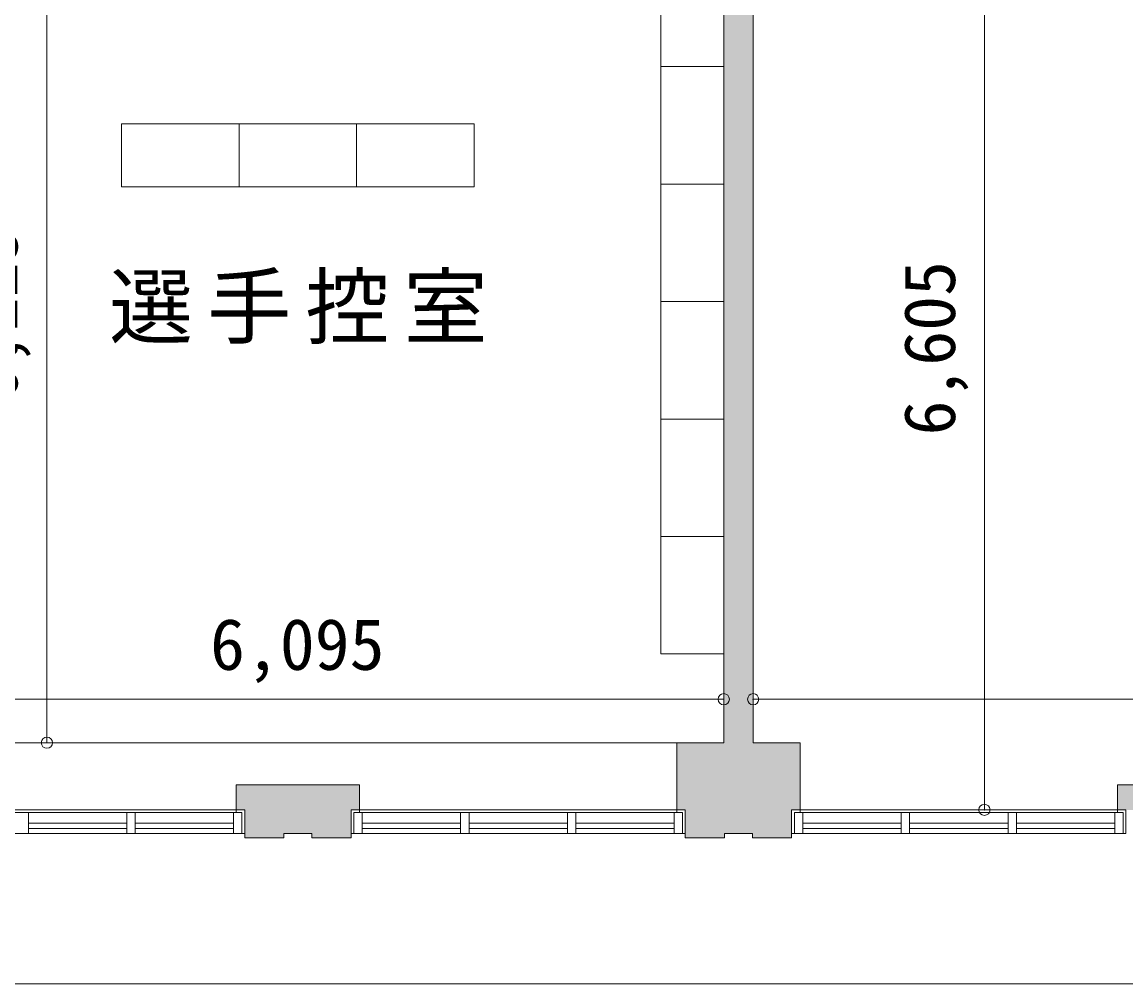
# Model space of a CAD drawing. Units: millimetres, scale not verified. Extents: x -41541 to 40812, y -111456 to -40681.
# Drawn here: x -538 to 7354, y -100291 to -93413 of the extents above; entities that cross this region are included whole.
import ezdxf
from ezdxf.enums import TextEntityAlignment as Align

# ---------------------------------------------------------------- set-up
doc = ezdxf.new("R2010")
doc.units = ezdxf.units.MM
doc.header["$LTSCALE"] = 200
doc.header["$PDMODE"] = 32
doc.header["$PDSIZE"] = 80
for name, color, linetype, lineweight in [('0-1_躯体', 7, 'Continuous', 9), ('0-2_建具', 7, 'Continuous', 9), ('0-5_設備機器', 7, 'Continuous', 9), ('0-6_寸法', 4, 'Continuous', 5)]:
    doc.layers.add(name, color=color, linetype=linetype, lineweight=lineweight)
doc.layers.add('0-4_室名', color=7, linetype='Continuous')
doc.styles.add('ＭＳ ゴシック', font='')
doc.styles.add('ＭＳ Ｐゴシック', font='')
doc.styles.get('ＭＳ ゴシック').set_extended_font_data('MS Gothic')
doc.styles.get('ＭＳ Ｐゴシック').set_extended_font_data('MS PGothic')

msp = doc.modelspace()

# ---------------------------------------------------------------- linework, layer by layer
at = {"layer": '0-1_躯体'}
for p, q in [((4478.9, -95505.7), (4478.9, -92891.2)), ((4688.9, -95505.7), (4688.9, -92891.2)), ((4688.9, -93513.9), (4688.9, -98566.2)), ((4143.9, -98566.2), (4143.9, -99046.2)), ((5023.9, -98566.2), (4688.9, -98566.2)), ((5023.9, -98566.2), (5023.9, -99046.2)), ((993.9, -98866.2), (993.9, -99046.2)), ((1873.9, -98866.2), (993.9, -98866.2)), ((1873.9, -98866.2), (1873.9, -99046.2)), ((7293.9, -98866.2), (7293.9, -99046.2)), ((8173.9, -98866.2), (7293.9, -98866.2)), ((1053.9, -99046.2), (-1336.1, -99046.2)), ((1053.9, -99046.2), (1053.9, -99246.2)), ((4203.9, -99246.2), (4203.9, -99046.2)), ((1333.9, -99246.2), (1053.9, -99246.2)), ((1333.9, -99246.2), (1333.9, -99216.2)), ((4203.9, -99246.2), (4483.9, -99246.2)), ((4683.9, -99246.2), (4683.9, -99216.2)), ((4683.9, -99246.2), (4963.9, -99246.2)), ((-24046.1, -100291.2), (20613.9, -100291.2))]:
    msp.add_line(p, q, dxfattribs=at)
for points in [[(4478.9, -93513.9), (4478.9, -98566.2), (4143.9, -98566.2)], [(4203.9, -99046.2), (1813.9, -99046.2), (1813.9, -99246.2)], [(7353.9, -99046.2), (4963.9, -99046.2), (4963.9, -99246.2)], [(1813.9, -99246.2), (1533.9, -99246.2), (1533.9, -99216.2), (1333.9, -99216.2)], [(4483.9, -99246.2), (4483.9, -99216.2), (4683.9, -99216.2)]]:
    msp.add_lwpolyline(points, dxfattribs=at)
at = {"layer": '0-1_躯体', "color": 9}
for points in [[(4688.9, -92891.2), (4478.9, -92891.2), (4688.9, -98566.2), (4478.9, -98566.2)], [(5023.9, -98566.2), (4143.9, -98566.2), (5023.9, -99046.2), (4143.9, -99046.2)], [(1873.9, -98866.2), (993.9, -98866.2), (1873.9, -99046.2), (993.9, -99046.2)], [(8173.9, -99026.2), (8173.9, -98866.2), (7293.9, -99026.2), (7293.9, -98866.2)], [(7833.9, -99026.2), (7293.8, -99026.2), (7833.9, -99046.2), (7293.8, -99046.2)], [(1333.9, -99246.2), (1333.9, -99046.2), (1053.9, -99246.2), (1053.9, -99046.2)], [(1533.9, -99046.2), (1333.9, -99046.2), (1533.9, -99216.2), (1333.9, -99216.2)], [(1813.9, -99046.2), (1533.9, -99046.2), (1813.9, -99246.2), (1533.9, -99246.2)], [(4483.9, -99246.2), (4483.9, -99046.2), (4203.8, -99246.2), (4203.8, -99046.2)], [(4683.9, -99046.2), (4483.9, -99046.2), (4683.9, -99216.2), (4483.9, -99216.2)], [(4964, -99046.2), (4683.9, -99046.2), (4964, -99246.2), (4683.9, -99246.2)]]:
    msp.add_solid(points, dxfattribs=at)
at = {"layer": '0-2_建具'}
for p, q in [((-1336, -99046.2), (1033.9, -99046.2)), ((1033.9, -99066.2), (-1316.1, -99066.2)), ((-492.4, -99216.2), (-492.4, -99066.2)), ((210.9, -99216.2), (210.9, -99066.2)), ((270.9, -99216.2), (270.9, -99066.2)), ((973.9, -99216.2), (973.9, -99066.2)), ((1053.8, -99046.2), (993.8, -99046.2)), ((993.8, -99066.2), (993.8, -99046.2)), ((1033.9, -99216.2), (1033.9, -99066.2)), ((1053.8, -99046.2), (1053.8, -99216.2)), ((1814, -99046.2), (4183.9, -99046.2)), ((1814, -99046.2), (1814, -99216.2)), ((1833.9, -99216.2), (1833.9, -99066.2)), ((4183.9, -99066.2), (1833.9, -99066.2)), ((1873.9, -99046.2), (1873.9, -99066.2)), ((1893.9, -99216.2), (1893.9, -99066.2)), ((2597.6, -99216.2), (2597.6, -99066.2)), ((2657.6, -99216.2), (2657.6, -99066.2)), ((3360.9, -99216.2), (3360.9, -99066.2)), ((3420.9, -99216.2), (3420.9, -99066.2)), ((4123.9, -99216.2), (4123.9, -99066.2)), ((4203.8, -99046.2), (4143.8, -99046.2)), ((4143.8, -99066.2), (4143.8, -99046.2)), ((4183.9, -99216.2), (4183.9, -99066.2)), ((4203.8, -99046.2), (4203.8, -99216.2)), ((4964, -99046.2), (7333.9, -99046.2)), ((4964, -99046.2), (4964, -99216.2)), ((4983.9, -99216.2), (4983.9, -99066.2)), ((7333.9, -99066.2), (4983.9, -99066.2)), ((5023.9, -99046.2), (5023.9, -99066.2)), ((5043.9, -99216.2), (5043.9, -99066.2)), ((5747.6, -99216.2), (5747.6, -99066.2)), ((5807.6, -99216.2), (5807.6, -99066.2)), ((6510.9, -99216.2), (6510.9, -99066.2)), ((6570.9, -99216.2), (6570.9, -99066.2)), ((7273.9, -99216.2), (7273.9, -99066.2)), ((7353.8, -99046.2), (7293.8, -99046.2)), ((7293.8, -99066.2), (7293.8, -99046.2)), ((7333.9, -99216.2), (7333.9, -99066.2)), ((7353.8, -99046.2), (7353.8, -99216.2)), ((-492.4, -99141.2), (210.9, -99141.2)), ((-492.4, -99178.7), (210.9, -99178.7)), ((973.9, -99141.2), (270.9, -99141.2)), ((973.9, -99178.7), (270.9, -99178.7)), ((1893.9, -99141.2), (2597.6, -99141.2)), ((1893.9, -99178.7), (2597.6, -99178.7)), ((2657.6, -99141.2), (3360.9, -99141.2)), ((2657.6, -99178.7), (3360.9, -99178.7)), ((4123.9, -99141.2), (3420.9, -99141.2)), ((4123.9, -99178.7), (3420.9, -99178.7)), ((5043.9, -99141.2), (5747.6, -99141.2)), ((5043.9, -99178.7), (5747.6, -99178.7)), ((5807.6, -99141.2), (6510.9, -99141.2)), ((5807.6, -99178.7), (6510.9, -99178.7)), ((7273.9, -99141.2), (6570.9, -99141.2)), ((7273.9, -99178.7), (6570.9, -99178.7)), ((-1300.8, -99216.2), (1053.8, -99216.2)), ((1849.2, -99216.2), (1814, -99216.2)), ((1849.2, -99216.2), (4203.8, -99216.2)), ((4999.2, -99216.2), (4964, -99216.2)), ((4999.2, -99216.2), (7353.8, -99216.2))]:
    msp.add_line(p, q, dxfattribs=at)
at = {"layer": '0-5_設備機器', "color": 2, "lineweight": 5}
for p, q in [((1013.9, -94141.2), (1013.9, -94591.2)), ((1853.9, -94141.2), (1853.9, -94591.2)), ((2693.9, -94141.2), (2693.9, -94591.2)), ((1013.9, -94591.2), (1853.9, -94591.2)), ((1438.3, -94591.2), (1428.7, -94591.2))]:
    msp.add_line(p, q, dxfattribs=at)
at = {"layer": '0-5_設備機器'}
for p, q in [((4143.9, -98566.2), (-1286.1, -98566.2)), ((4143.9, -98566.2), (4143.9, -99046.2)), ((993.9, -98866.2), (1873.9, -98866.2)), ((1873.9, -99046.2), (1873.9, -98866.2)), ((-1286.1, -99046.2), (993.8, -99046.2)), ((1873.9, -99046.2), (4143.9, -99046.2))]:
    msp.add_line(p, q, dxfattribs=at)
at = {"layer": '0-5_設備機器', "color": 2, "lineweight": 5}
for points in [[(4028.9, -93731.2), (4478.9, -93731.2), (4478.9, -92891.2), (4028.9, -92891.2)], [(4028.9, -94571.2), (4478.9, -94571.2), (4478.9, -93731.2), (4028.9, -93731.2)], [(1013.9, -94591.2), (1013.9, -94141.2), (173.9, -94141.2), (173.9, -94591.2)], [(4028.9, -95411.2), (4478.9, -95411.2), (4478.9, -94571.2), (4028.9, -94571.2)], [(4028.9, -96251.2), (4478.9, -96251.2), (4478.9, -95411.2), (4028.9, -95411.2)], [(4028.9, -97091.2), (4478.9, -97091.2), (4478.9, -96251.2), (4028.9, -96251.2)], [(4028.9, -97931.2), (4478.9, -97931.2), (4478.9, -97091.2), (4028.9, -97091.2)]]:
    msp.add_lwpolyline(points, close=True, dxfattribs=at)
for points in [[(1853.9, -94591.2), (1853.9, -94141.2), (1013.9, -94141.2)], [(2693.9, -94141.2), (1853.9, -94141.2), (1853.9, -94591.2), (2693.9, -94591.2)]]:
    msp.add_lwpolyline(points, dxfattribs=at)
at = {"layer": '0-6_寸法'}
for p, q in [((-360.4, -92441.2), (-360.4, -98566.2)), ((6342.3, -99046.2), (6342.3, -92441.2)), ((-1616.1, -98255.3), (4478.9, -98255.3)), ((4688.9, -98255.3), (21273.9, -98255.3))]:
    msp.add_line(p, q, dxfattribs=at)
for p in [(4478.9, -98255.3), (4688.9, -98255.3), (-360.4, -98566.2), (6342.3, -99046.2)]:
    msp.add_point(p, dxfattribs=at)

# ---------------------------------------------------------------- texts
at = {"layer": '0-4_室名', "insert": (83.9, -95716.2), "char_height": 439.9, "attachment_point": 7, "style": 'ＭＳ Ｐゴシック'}
msp.add_mtext('\\T1.17;選手控室', dxfattribs=at)
at = {"layer": '0-6_寸法', "style": 'ＭＳ ゴシック'}
for s, p in [('6,125', (-460.4, -96128.7)), ('6,605', (6242.3, -96368.7))]:
    msp.add_text(s, height=366.6, rotation=90, dxfattribs=at).set_placement(p, align=Align.BOTTOM_LEFT)
msp.add_text('6,095', height=366.6, dxfattribs=at).set_placement((806.4, -98155.3), align=Align.BOTTOM_LEFT)

doc.saveas('drawing.dxf')
